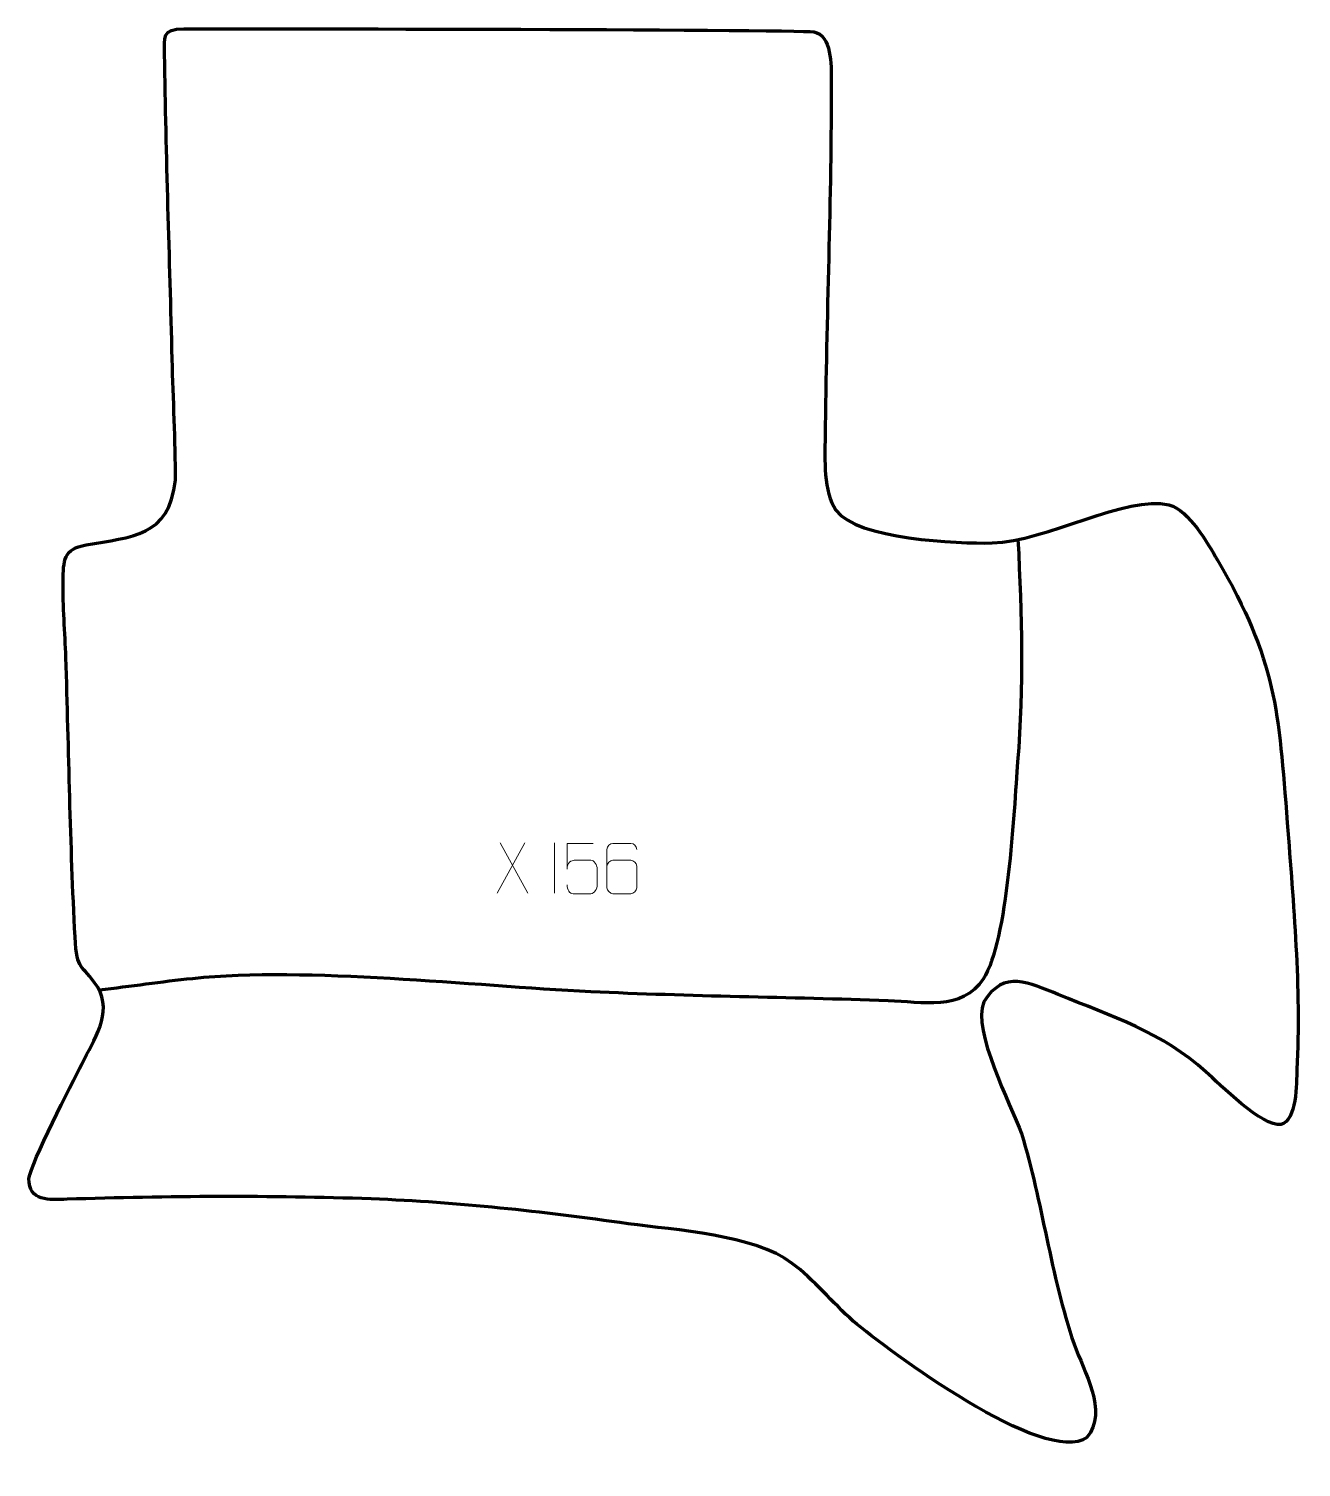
# Model space of a CAD drawing. Header units: millimetres. Extents: x 974 to 1605, y 4 to 717.
import ezdxf

# ---------------------------------------------------------------- set-up
doc = ezdxf.new("R2010")
doc.units = ezdxf.units.MM
doc.header["$MEASUREMENT"] = 0
doc.layers.add('layer 2', color=7, linetype='Continuous')
doc.layers.add('layer 3', color=7, linetype='Continuous')

msp = doc.modelspace()

# ---------------------------------------------------------------- linework, layer by layer
at = {"layer": 'layer 2', "color": 142, "lineweight": 158}
msp.add_open_spline([(1464.6458, 463.6699), (1466.5563, 425.3394), (1467.4665, 391.8772), (1464.4869, 353.4389), (1464.4869, 353.4389), (1462.6126, 329.1493), (1459.6046, 264.3713), (1447.4333, 245.7554), (1447.4333, 245.7554), (1436.8884, 229.6267), (1416.9367, 234.4247), (1400.3034, 234.995), (1400.3034, 234.995), (1351.1001, 236.6817), (1302.0651, 237.0858), (1252.7858, 239.4488), (1252.7858, 239.4488), (1193.3077, 242.3439), (1112.8932, 251.7937), (1055.3319, 245.9191), (1055.3319, 245.9191), (1039.8843, 244.3427), (1024.5277, 241.9892), (1009.1029, 240.2045)], degree=3, knots=[0, 0, 0, 0, 0.14285714, 0.14285714, 0.14285714, 0.14285714, 0.28571429, 0.28571429, 0.28571429, 0.28571429, 0.42857143, 0.42857143, 0.42857143, 0.42857143, 0.57142857, 0.57142857, 0.57142857, 0.57142857, 0.71428571, 0.71428571, 0.71428571, 0.71428571, 1, 1, 1, 1], dxfattribs=at)
at = {"layer": 'layer 3', "color": 242, "lineweight": 158}
msp.add_open_spline([(1050.9782, 717.0186), (1040.0351, 716.8969), (1041.3552, 712.7712), (1041.4827, 704.3228), (1041.4827, 704.3228), (1042.2424, 654.0034), (1044.0042, 603.5146), (1045.2816, 553.1847), (1045.2816, 553.1847), (1045.7924, 533.4049), (1046.9502, 512.8048), (1046.8508, 493.1205), (1046.8508, 493.1205), (1043.7719, 464.6596), (1025.333, 465.2088), (1002.5805, 461.0525), (1002.5805, 461.0525), (991.3309, 458.9975), (991.3801, 453.5233), (991.1642, 442.7747), (991.1642, 442.7747), (990.9263, 430.9311), (992.1783, 417.3449), (992.5688, 405.2272), (992.5688, 405.2272), (994.0331, 359.0701), (994.6365, 312.7745), (997.123, 266.6671), (997.123, 266.6671), (998.0879, 248.7756), (1000.1019, 254.1652), (1008.2455, 241.7984), (1008.2455, 241.7984), (1015.9747, 228.7081), (1006.4658, 215.6137), (1000.4469, 203.5911), (1000.4469, 203.5911), (995.5629, 193.8637), (975.2121, 154.4455), (974.214, 146.8433), (974.214, 146.8433), (974.1572, 135.2792), (984.3156, 136.1527), (993.1344, 136.5046), (993.1344, 136.5046), (1042.6156, 138.1616), (1094.4688, 138.4432), (1143.9323, 136.677), (1143.9323, 136.677), (1187.9664, 134.9666), (1227.8337, 130.5071), (1271.3748, 124.377), (1271.3748, 124.377), (1295.0958, 121.1413), (1333.5525, 119.0969), (1352.7551, 104.7155), (1352.7551, 104.7155), (1363.1275, 96.9472), (1372.8355, 85.084), (1382.952, 76.0911), (1382.952, 76.0911), (1400.3821, 61.5189), (1477.9788, 3.6265), (1498.8711, 18.3623), (1498.8711, 18.3623), (1509.5161, 31.5029), (1497.1798, 51.1831), (1492.5155, 64.5999), (1492.5155, 64.5999), (1480.7053, 99.3401), (1476.8682, 134.7977), (1466.3507, 169.0742), (1466.3507, 169.0742), (1460.9505, 184.1755), (1441.8235, 219.7693), (1447.7405, 234.4098), (1447.7405, 234.4098), (1457.68, 250.6946), (1470.1339, 243.915), (1484.5778, 238.0534), (1484.5778, 238.0534), (1510.6764, 227.5239), (1536.6952, 219.0656), (1557.8469, 199.7299), (1557.8469, 199.7299), (1564.2502, 193.8764), (1586.3024, 171.9056), (1594.9262, 173.6726), (1594.9262, 173.6726), (1603.1112, 175.3495), (1602.5942, 194.0267), (1602.962, 200.9518), (1602.962, 200.9518), (1605.0959, 241.1383), (1601.2017, 283.0485), (1598.1637, 323.1861), (1598.1637, 323.1861), (1593.8834, 378.9931), (1592.7982, 403.3491), (1563.641, 453.4893), (1563.641, 453.4893), (1558.6782, 462.0236), (1549.536, 478.0033), (1539.516, 480.9234), (1539.516, 480.9234), (1518.6024, 486.1017), (1478.7032, 462.6881), (1451.8018, 462.0099), (1451.8018, 462.0099), (1434.8513, 461.5825), (1384.5845, 463.827), (1374.4065, 478.2611), (1374.4065, 478.2611), (1368.0209, 487.3173), (1368.8825, 503.8908), (1369.0014, 514.635), (1369.0014, 514.635), (1369.6535, 573.6586), (1372.159, 632.7691), (1372.0431, 691.7738), (1372.0431, 691.7738), (1372.0296, 698.6759), (1372.3962, 713.9843), (1363.3518, 715.4569), (1363.3518, 715.4569), (1354.3075, 716.9294), (1050.9782, 717.0186), (1050.9782, 717.0186)], degree=3, knots=[0, 0, 0, 0, 0.03030303, 0.03030303, 0.03030303, 0.03030303, 0.06060606, 0.06060606, 0.06060606, 0.06060606, 0.09090909, 0.09090909, 0.09090909, 0.09090909, 0.12121212, 0.12121212, 0.12121212, 0.12121212, 0.15151515, 0.15151515, 0.15151515, 0.15151515, 0.18181818, 0.18181818, 0.18181818, 0.18181818, 0.21212121, 0.21212121, 0.21212121, 0.21212121, 0.24242424, 0.24242424, 0.24242424, 0.24242424, 0.27272727, 0.27272727, 0.27272727, 0.27272727, 0.3030303, 0.3030303, 0.3030303, 0.3030303, 0.33333333, 0.33333333, 0.33333333, 0.33333333, 0.36363636, 0.36363636, 0.36363636, 0.36363636, 0.39393939, 0.39393939, 0.39393939, 0.39393939, 0.42424242, 0.42424242, 0.42424242, 0.42424242, 0.45454545, 0.45454545, 0.45454545, 0.45454545, 0.48484848, 0.48484848, 0.48484848, 0.48484848, 0.51515152, 0.51515152, 0.51515152, 0.51515152, 0.54545455, 0.54545455, 0.54545455, 0.54545455, 0.57575758, 0.57575758, 0.57575758, 0.57575758, 0.60606061, 0.60606061, 0.60606061, 0.60606061, 0.63636364, 0.63636364, 0.63636364, 0.63636364, 0.66666667, 0.66666667, 0.66666667, 0.66666667, 0.6969697, 0.6969697, 0.6969697, 0.6969697, 0.72727273, 0.72727273, 0.72727273, 0.72727273, 0.75757576, 0.75757576, 0.75757576, 0.75757576, 0.78787879, 0.78787879, 0.78787879, 0.78787879, 0.81818182, 0.81818182, 0.81818182, 0.81818182, 0.84848485, 0.84848485, 0.84848485, 0.84848485, 0.87878788, 0.87878788, 0.87878788, 0.87878788, 0.90909091, 0.90909091, 0.90909091, 0.90909091, 0.93939394, 0.93939394, 0.93939394, 0.93939394, 1, 1, 1, 1], dxfattribs=at)
at = {"layer": 'layer 3', "color": 250, "lineweight": 9}
for points in [[(1220.1834, 313.26), (1220.1834, 313.26), (1206.4428, 288.3642), (1206.4428, 288.3642)], [(1207.8974, 313.26), (1207.8974, 313.26), (1221.638, 288.3065), (1221.638, 288.3065)], [(1234.7677, 313.2703), (1234.7677, 313.2703), (1234.7677, 288.2962), (1234.7677, 288.2962)]]:
    msp.add_open_spline(points, degree=3, dxfattribs=at)
for points, knots in [([(1253.927, 312.9375), (1253.927, 312.9375), (1241.0753, 312.9375), (1241.0753, 312.9375), (1241.0753, 312.9375), (1241.0756, 308.7069), (1241.0756, 304.476), (1241.0753, 300.2448), (1241.0753, 300.2448), (1241.075, 303.5549), (1242.706, 304.6267), (1245.518, 304.6872), (1245.518, 304.6872), (1247.9576, 304.6875), (1250.3971, 304.6875), (1252.8363, 304.6872), (1252.8363, 304.6872), (1254.4861, 304.694), (1255.961, 302.3135), (1255.9895, 300.2448), (1255.9895, 300.2448), (1255.9892, 297.6575), (1255.9892, 295.0699), (1255.9895, 292.4822), (1255.9895, 292.4822), (1256.0357, 290.5228), (1254.5363, 288.0865), (1252.9104, 288.028), (1252.9104, 288.028), (1250.9539, 288.0283), (1246.0589, 288.0283), (1244.1019, 288.028), (1244.1019, 288.028), (1242.2564, 288.0192), (1241.1493, 289.984), (1241.1285, 292.5351)], [0, 0, 0, 0, 0.1, 0.1, 0.1, 0.1, 0.2, 0.2, 0.2, 0.2, 0.3, 0.3, 0.3, 0.3, 0.4, 0.4, 0.4, 0.4, 0.5, 0.5, 0.5, 0.5, 0.6, 0.6, 0.6, 0.6, 0.7, 0.7, 0.7, 0.7, 0.8, 0.8, 0.8, 0.8, 1, 1, 1, 1]), ([(1275.6274, 310.062), (1275.6033, 311.4015), (1274.2471, 313.0547), (1272.6752, 313.0204), (1272.6752, 313.0204), (1269.6904, 313.0201), (1266.7052, 313.0201), (1263.7198, 313.0204), (1263.7198, 313.0204), (1262.5007, 313.0353), (1260.7725, 311.5977), (1260.7675, 310.062), (1260.7675, 310.062), (1260.7678, 303.7015), (1260.7678, 297.3407), (1260.7675, 290.98), (1260.7675, 290.98), (1260.7722, 289.8171), (1262.5007, 288.046), (1263.7198, 288.0216), (1263.7198, 288.0216), (1266.7052, 288.0219), (1269.6904, 288.0219), (1272.6752, 288.0216), (1272.6752, 288.0216), (1273.9533, 288.0654), (1275.623, 289.6799), (1275.6274, 290.98), (1275.6274, 290.98), (1275.6274, 294.5633), (1275.6274, 298.1464), (1275.6274, 301.7291), (1275.6274, 301.7291), (1275.5889, 303.2073), (1274.0062, 304.6402), (1272.6752, 304.6382), (1272.6752, 304.6382), (1269.6904, 304.6385), (1266.7052, 304.6385), (1263.7198, 304.6382), (1263.7198, 304.6382), (1262.3903, 304.6432), (1260.7473, 303.1359), (1260.789, 301.7074)], [0, 0, 0, 0, 0.08333333, 0.08333333, 0.08333333, 0.08333333, 0.16666667, 0.16666667, 0.16666667, 0.16666667, 0.25, 0.25, 0.25, 0.25, 0.33333333, 0.33333333, 0.33333333, 0.33333333, 0.41666667, 0.41666667, 0.41666667, 0.41666667, 0.5, 0.5, 0.5, 0.5, 0.58333333, 0.58333333, 0.58333333, 0.58333333, 0.66666667, 0.66666667, 0.66666667, 0.66666667, 0.75, 0.75, 0.75, 0.75, 0.83333333, 0.83333333, 0.83333333, 0.83333333, 1, 1, 1, 1])]:
    msp.add_open_spline(points, degree=3, knots=knots, dxfattribs=at)

doc.saveas('drawing.dxf')
